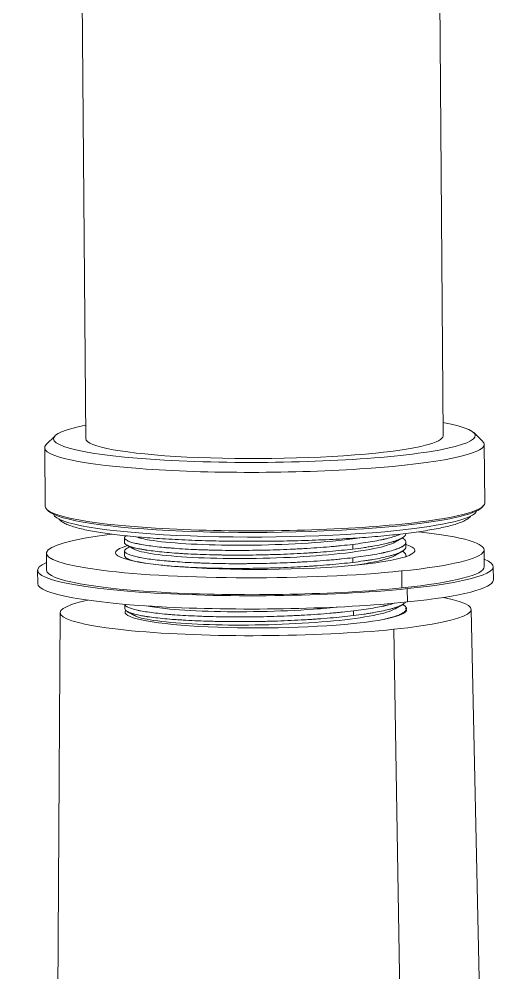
# Model space of a CAD drawing. Extents: x 14045 to 14886, y -16070 to -15429.
# Drawn here: x 14706.5 to 14761.4, y -15853.7 to -15747 of the extents above; entities that cross this region are included whole.
import ezdxf

# ---------------------------------------------------------------- set-up
doc = ezdxf.new("R2010")
doc.units = 0
doc.header["$MEASUREMENT"] = 0
doc.layers.get('0').update_dxf_attribs({"color": 3, "linetype": 'CONTINUOUS'})

msp = doc.modelspace()

# ---------------------------------------------------------------- linework, layer by layer
at = {"linetype": 'Continuous', "lineweight": 18, "extrusion": (-0.007688, 0.992816, 0.119401)}
for p, q in [((14713.39, -15722.43), (14713.94, -15793.91)), ((14753.94, -15793.6), (14753.39, -15722.12)), ((14710.51, -15793.6), (14709.53, -15794.58)), ((14758.37, -15794.21), (14757.37, -15793.24)), ((14713.94, -15793.91), (14713.94, -15793.91)), ((14758.6, -15801.11), (14758.55, -15794.56)), ((14709.35, -15794.94), (14709.4, -15801.49)), ((14709.4, -15801.49), (14709.4, -15801.49)), ((14709.58, -15801.84), (14709.78, -15802.04)), ((14758.23, -15801.66), (14758.43, -15801.47)), ((14718.28, -15805.01), (14718.28, -15805.53)), ((14749.79, -15806.03), (14749.79, -15805.51)), ((14758.56, -15808.26), (14758.54, -15806.37)), ((14709.54, -15806.75), (14709.56, -15808.64)), ((14718.29, -15806.5), (14718.3, -15807.02)), ((14749.8, -15807.12), (14749.8, -15807)), ((14759.57, -15809.74), (14759.56, -15808.25)), ((14708.56, -15808.65), (14708.57, -15810.14)), ((14718.34, -15812.46), (14718.34, -15812.98)), ((14711.1, -15813.39), (14710.65, -15884.88)), ((14758.06, -15857.36), (14757.09, -15813.03))]:
    msp.add_line(p, q, dxfattribs=at)
at = {"linetype": 'Continuous', "lineweight": 13, "extrusion": (-0.007688, 0.992816, 0.119401)}
for p, q in [((14743.84, -15806.28), (14743.84, -15805.75)), ((14743.85, -15807.77), (14743.85, -15807.24)), ((14749.32, -15810.62), (14749.31, -15808.74)), ((14749.96, -15812.2), (14749.94, -15810.71)), ((14743.9, -15813.72), (14743.9, -15813.2)), ((14748.42, -15815.25), (14749.6, -15886.83))]:
    msp.add_line(p, q, dxfattribs=at)
at = {"linetype": 'Continuous', "lineweight": 18}
for centre, major_axis, start_param, end_param in [((14733.94, -15793.76), (-23.6, -0.18), 0, 3.701142), ((14733.94, -15793.76), (-23.6, -0.18), 5.723641, 6.283185), ((14733.94, -15793.76), (-20, -0.15), 2.242462, 3.141644), ((14733.95, -15794.75), (24.6, 0.19), 3.021086, 6.283185), ((14733.94, -15793.76), (-20, -0.15), 0, 2.242462), ((14733.95, -15794.75), (24.6, 0.19), 0, 0.120512), ((14734, -15801.3), (-24.6, -0.19), 2.242462, 3.141644), ((14734, -15801.3), (-24.6, -0.19), 0, 2.242462), ((14734, -15801.5), (24.4, 0.19), 3.262105, 5.384054), ((14734.01, -15802.1), (23.69, 0.18), 5.384054, 6.244556), ((14734, -15801.5), (24.4, 0.19), 5.384054, 6.162678), ((14734.01, -15802.1), (23.69, 0.18), 3.180227, 5.384054), ((14734.04, -15806.56), (-24.5, -0.19), 5.488021, 8.525647), ((14734.04, -15806.56), (-24.5, -0.19), 2.242462, 3.936664), ((14734.04, -15806.56), (16.75, 0.13), 2.738293, 5.384054), ((14734.04, -15806.56), (16.75, 0.13), 5.384054, 6.630481), ((14734.06, -15808.45), (-25.5, -0.2), 2.242462, 3.422621), ((14734.06, -15808.45), (-25.5, -0.2), 6.002212, 8.525647), ((14734.06, -15808.45), (-24.5, -0.19), 2.242462, 3.141595), ((14734.06, -15808.45), (-24.5, -0.19), 0.000003, 2.242462), ((14734.07, -15809.94), (-25.5, -0.2), 0.000003, 2.242462), ((14734.07, -15809.94), (-25.5, -0.2), 2.242462, 3.141595), ((14734.09, -15813.22), (-23, -0.18), 2.242462, 3.66575), ((14734.09, -15813.22), (23, 0.18), 2.617489, 5.384054), ((14734.09, -15813.22), (-15.75, -0.12), 6.186093, 8.525647), ((14734.09, -15813.22), (-15.75, -0.12), 2.242462, 3.245562)]:
    msp.add_ellipse(centre, major_axis=major_axis, ratio=0.119401, start_param=start_param, end_param=end_param, dxfattribs=at)
for points, knots in [([(14710.95, -15802.91), (14711, -15802.97), (14711.14, -15803.11), (14711.42, -15803.31), (14711.84, -15803.52), (14712.4, -15803.73), (14713.07, -15803.93), (14713.83, -15804.11), (14714.68, -15804.28), (14715.61, -15804.44), (14716.63, -15804.58), (14717.74, -15804.72), (14718.92, -15804.84), (14720.18, -15804.96), (14721.5, -15805.06), (14722.88, -15805.15), (14724.32, -15805.22), (14725.8, -15805.29), (14727.33, -15805.34), (14728.89, -15805.38), (14730.47, -15805.4), (14732.07, -15805.41), (14733.68, -15805.41), (14735.29, -15805.39), (14736.9, -15805.36), (14738.49, -15805.32), (14740.06, -15805.26), (14741.6, -15805.2), (14743.1, -15805.11), (14744.56, -15805.02), (14745.96, -15804.91), (14747.31, -15804.8), (14748.59, -15804.67), (14749.8, -15804.53), (14750.93, -15804.38), (14751.99, -15804.22), (14752.95, -15804.06), (14753.83, -15803.88), (14754.61, -15803.7), (14755.3, -15803.51), (14755.89, -15803.31), (14756.4, -15803.08), (14756.78, -15802.85), (14757, -15802.65), (14757.08, -15802.54), (14757.09, -15802.53)], [0, 0, 0, 0, 0.011699, 0.031538, 0.056525, 0.08329, 0.108889, 0.133772, 0.158276, 0.182565, 0.206723, 0.230797, 0.254814, 0.278792, 0.302741, 0.326669, 0.350581, 0.374482, 0.398374, 0.42226, 0.446141, 0.470019, 0.493894, 0.517769, 0.541645, 0.565521, 0.589399, 0.613281, 0.637168, 0.661062, 0.684964, 0.708878, 0.732807, 0.756756, 0.780732, 0.804746, 0.828811, 0.852952, 0.877205, 0.901637, 0.926367, 0.951623, 0.977847, 0.99706, 1, 1, 1, 1]), ([(14743.84, -15805.75), (14743.43, -15805.8), (14743.01, -15805.85), (14742.36, -15805.91), (14742.14, -15805.94), (14741.8, -15805.97), (14741.68, -15805.98), (14741.46, -15806), (14741.34, -15806.01), (14740.77, -15806.06), (14739.83, -15806.13), (14738.86, -15806.19), (14738.11, -15806.24), (14737.86, -15806.25), (14737.48, -15806.27), (14737.36, -15806.28), (14737.1, -15806.29), (14736.97, -15806.29), (14736.34, -15806.32), (14735.83, -15806.34), (14734.81, -15806.38), (14734.29, -15806.39), (14733.27, -15806.41), (14732.75, -15806.42), (14732.17, -15806.42), (14732.11, -15806.42), (14731.98, -15806.42), (14731.79, -15806.43), (14731.34, -15806.43), (14730.96, -15806.43), (14730.2, -15806.43), (14729.71, -15806.42), (14728.73, -15806.41), (14728.25, -15806.4), (14727.66, -15806.38), (14727.54, -15806.38), (14727.31, -15806.37), (14727.19, -15806.37), (14726.84, -15806.35), (14726.61, -15806.35), (14725.93, -15806.32), (14725.5, -15806.3), (14724.65, -15806.25), (14724.25, -15806.22), (14723.66, -15806.18), (14723.46, -15806.16), (14723.18, -15806.14), (14723.04, -15806.13), (14722.9, -15806.12), (14722.81, -15806.11), (14722.77, -15806.1), (14722.36, -15806.07), (14722.02, -15806.03), (14721.38, -15805.95), (14721.08, -15805.91), (14720.52, -15805.83), (14720.27, -15805.79), (14719.97, -15805.73), (14719.91, -15805.72), (14719.8, -15805.7), (14719.74, -15805.68), (14719.58, -15805.65), (14719.48, -15805.63), (14719.2, -15805.55), (14718.87, -15805.46), (14718.63, -15805.35), (14718.49, -15805.27), (14718.45, -15805.25), (14718.4, -15805.21), (14718.39, -15805.2), (14718.36, -15805.18), (14718.36, -15805.17), (14718.35, -15805.16), (14718.29, -15805.09), (14718.27, -15805.03), (14718.29, -15804.93), (14718.32, -15804.87), (14718.39, -15804.81), (14718.4, -15804.8), (14718.42, -15804.79)], [0, 0, 0, 0, 0.04135, 0.04135, 0.062024, 0.062024, 0.072362, 0.072362, 0.082699, 0.082699, 0.124049, 0.165399, 0.165399, 0.186073, 0.186073, 0.196411, 0.196411, 0.206748, 0.206748, 0.248098, 0.248098, 0.289448, 0.289448, 0.330797, 0.330797, 0.335966, 0.335966, 0.341135, 0.351472, 0.372147, 0.372147, 0.413497, 0.413497, 0.454846, 0.454846, 0.465184, 0.465184, 0.475521, 0.475521, 0.496196, 0.496196, 0.537546, 0.537546, 0.578895, 0.578895, 0.59957, 0.59957, 0.609907, 0.615076, 0.615076, 0.620245, 0.620245, 0.661594, 0.661594, 0.702944, 0.702944, 0.744294, 0.744294, 0.754631, 0.754631, 0.764969, 0.764969, 0.785643, 0.785643, 0.826993, 0.868343, 0.868343, 0.889018, 0.889018, 0.899355, 0.899355, 0.904524, 0.904524, 0.909692, 0.951042, 0.951042, 0.992392, 0.992392, 1, 1, 1, 1]), ([(14719.6, -15804.91), (14719.94, -15805.04), (14721.23, -15805.35), (14724.89, -15805.72), (14730.52, -15805.9), (14736.73, -15805.77), (14741.55, -15805.42), (14743.92, -15805.12), (14744.64, -15805.01)], [0, 0, 0, 0, 0.127141, 0.320738, 0.514335, 0.707931, 0.901528, 1, 1, 1, 1]), ([(14743.84, -15806.28), (14744.25, -15806.23), (14744.64, -15806.18), (14745.2, -15806.1), (14745.38, -15806.07), (14745.64, -15806.03), (14745.73, -15806.01), (14745.9, -15805.98), (14745.99, -15805.97), (14746.4, -15805.9), (14747.03, -15805.78), (14747.57, -15805.65), (14747.94, -15805.56), (14748.06, -15805.53), (14748.23, -15805.48), (14748.29, -15805.46), (14748.4, -15805.43), (14748.45, -15805.41), (14748.7, -15805.33), (14748.88, -15805.26), (14749.19, -15805.13), (14749.33, -15805.06), (14749.54, -15804.92), (14749.62, -15804.85), (14749.69, -15804.78), (14749.69, -15804.77), (14749.71, -15804.75), (14749.73, -15804.72), (14749.76, -15804.66), (14749.77, -15804.61), (14749.78, -15804.57), (14749.78, -15804.56), (14749.78, -15804.55)], [0, 0, 0, 0, 0.109349, 0.109349, 0.164024, 0.164024, 0.191361, 0.191361, 0.218699, 0.218699, 0.328048, 0.437397, 0.437397, 0.492072, 0.492072, 0.519409, 0.519409, 0.546747, 0.546747, 0.656096, 0.656096, 0.765445, 0.765445, 0.874795, 0.874795, 0.888463, 0.888463, 0.902132, 0.929469, 0.984144, 0.984144, 1, 1, 1, 1]), ([(14749.18, -15804.6), (14749.13, -15804.63), (14749.08, -15804.65), (14748.87, -15804.74), (14748.51, -15804.87), (14748.06, -15805), (14747.68, -15805.1), (14747.55, -15805.13), (14747.38, -15805.17), (14747.35, -15805.18), (14747.28, -15805.19), (14747.24, -15805.2), (14747.14, -15805.22), (14747.06, -15805.24), (14746.7, -15805.31), (14746.38, -15805.37), (14745.72, -15805.49), (14745.37, -15805.54), (14744.63, -15805.65), (14744.24, -15805.7), (14743.84, -15805.75)], [0, 0, 0, 0, 0.05415, 0.05415, 0.211792, 0.369433, 0.369433, 0.448254, 0.448254, 0.467959, 0.467959, 0.487665, 0.487665, 0.527075, 0.527075, 0.684717, 0.684717, 0.842358, 0.842358, 1, 1, 1, 1]), ([(14749.34, -15805.01), (14749.41, -15805.05), (14749.47, -15805.09), (14749.57, -15805.16), (14749.61, -15805.2), (14749.66, -15805.25), (14749.68, -15805.27), (14749.7, -15805.29), (14749.71, -15805.3), (14749.72, -15805.32), (14749.77, -15805.4), (14749.79, -15805.47), (14749.78, -15805.61), (14749.74, -15805.68), (14749.63, -15805.82), (14749.54, -15805.89), (14749.41, -15805.97), (14749.38, -15805.99), (14749.32, -15806.03), (14749.22, -15806.08), (14749.12, -15806.13), (14748.88, -15806.23), (14748.7, -15806.3), (14748.29, -15806.43), (14748.07, -15806.49), (14747.69, -15806.59), (14747.56, -15806.62), (14747.39, -15806.66), (14747.36, -15806.67), (14747.29, -15806.68), (14747.25, -15806.69), (14747.15, -15806.71), (14747.07, -15806.73), (14746.71, -15806.8), (14746.39, -15806.86), (14745.73, -15806.98), (14745.38, -15807.03), (14744.64, -15807.14), (14744.26, -15807.19), (14743.85, -15807.24)], [0, 0, 0, 0, 0.04984, 0.04984, 0.093029, 0.093029, 0.114624, 0.114624, 0.125421, 0.125421, 0.136218, 0.222597, 0.222597, 0.308975, 0.308975, 0.395353, 0.395353, 0.416947, 0.416947, 0.438542, 0.481731, 0.481731, 0.568109, 0.568109, 0.654487, 0.654487, 0.697676, 0.697676, 0.708474, 0.708474, 0.719271, 0.719271, 0.740866, 0.740866, 0.827244, 0.827244, 0.913622, 0.913622, 1, 1, 1, 1]), ([(14718.28, -15805.53), (14718.29, -15805.58), (14718.3, -15805.63), (14718.38, -15805.72), (14718.45, -15805.78), (14718.57, -15805.84), (14718.59, -15805.85), (14718.65, -15805.88), (14718.68, -15805.89), (14718.77, -15805.93), (14718.83, -15805.96), (14719.05, -15806.03), (14719.21, -15806.08), (14719.59, -15806.18), (14719.8, -15806.22), (14720.16, -15806.29), (14720.28, -15806.31), (14720.48, -15806.35), (14720.58, -15806.36), (14720.68, -15806.38), (14720.75, -15806.39), (14720.78, -15806.39), (14721.1, -15806.44), (14721.4, -15806.48), (14722.04, -15806.56), (14722.38, -15806.59), (14723.1, -15806.66), (14723.47, -15806.69), (14723.97, -15806.73), (14724.07, -15806.73), (14724.27, -15806.75), (14724.37, -15806.76), (14724.68, -15806.78), (14724.89, -15806.79), (14725.53, -15806.82), (14725.96, -15806.85), (14726.86, -15806.88), (14727.32, -15806.9), (14728.03, -15806.92), (14728.27, -15806.92), (14728.63, -15806.93), (14728.76, -15806.93), (14728.94, -15806.94), (14729, -15806.94), (14729.12, -15806.94), (14729.68, -15806.95), (14730.24, -15806.95), (14731.24, -15806.96), (14731.75, -15806.95), (14732.77, -15806.94), (14733.28, -15806.94), (14733.93, -15806.92), (14734.06, -15806.92), (14734.32, -15806.91), (14734.71, -15806.9), (14735.1, -15806.89), (14735.87, -15806.87), (14736.88, -15806.83), (14737.88, -15806.78), (14738.62, -15806.73), (14738.87, -15806.72), (14739.18, -15806.7), (14739.24, -15806.7), (14739.36, -15806.69), (14739.42, -15806.68), (14739.61, -15806.67), (14739.73, -15806.66), (14740.33, -15806.62), (14740.8, -15806.58), (14741.71, -15806.5), (14742.15, -15806.46), (14743.02, -15806.37), (14743.44, -15806.33), (14743.84, -15806.28)], [0, 0, 0, 0, 0.03741, 0.03741, 0.081164, 0.081164, 0.092102, 0.092102, 0.103041, 0.103041, 0.124918, 0.124918, 0.168672, 0.168672, 0.212426, 0.212426, 0.234303, 0.234303, 0.245242, 0.250711, 0.250711, 0.25618, 0.25618, 0.299934, 0.299934, 0.343688, 0.343688, 0.387443, 0.387443, 0.398381, 0.398381, 0.40932, 0.40932, 0.431197, 0.431197, 0.474951, 0.474951, 0.518705, 0.518705, 0.540582, 0.540582, 0.55152, 0.55152, 0.55699, 0.55699, 0.562459, 0.606213, 0.606213, 0.649967, 0.649967, 0.693721, 0.693721, 0.70466, 0.70466, 0.715598, 0.737475, 0.737475, 0.781229, 0.824984, 0.824984, 0.846861, 0.846861, 0.85233, 0.85233, 0.857799, 0.857799, 0.868738, 0.868738, 0.912492, 0.912492, 0.956246, 0.956246, 1, 1, 1, 1]), ([(14743.85, -15807.24), (14743.44, -15807.29), (14743.02, -15807.34), (14742.37, -15807.4), (14742.15, -15807.43), (14741.81, -15807.46), (14741.7, -15807.47), (14741.47, -15807.49), (14741.35, -15807.5), (14740.78, -15807.55), (14740.31, -15807.58), (14739.36, -15807.65), (14738.87, -15807.68), (14738.12, -15807.73), (14737.87, -15807.74), (14737.49, -15807.76), (14737.37, -15807.77), (14737.11, -15807.78), (14736.99, -15807.78), (14736.35, -15807.81), (14735.84, -15807.83), (14734.82, -15807.86), (14734.31, -15807.88), (14733.28, -15807.9), (14732.76, -15807.91), (14732.18, -15807.91), (14732.12, -15807.91), (14731.99, -15807.91), (14731.8, -15807.92), (14731.35, -15807.92), (14730.97, -15807.92), (14730.22, -15807.92), (14729.72, -15807.91), (14728.74, -15807.9), (14728.26, -15807.89), (14727.67, -15807.87), (14727.55, -15807.87), (14727.32, -15807.86), (14727.2, -15807.86), (14726.85, -15807.84), (14726.62, -15807.83), (14725.94, -15807.81), (14725.51, -15807.79), (14724.66, -15807.74), (14724.26, -15807.71), (14723.67, -15807.67), (14723.48, -15807.65), (14723.19, -15807.63), (14723.05, -15807.62), (14722.91, -15807.6), (14722.82, -15807.6), (14722.78, -15807.59), (14722.37, -15807.55), (14722.03, -15807.52), (14721.39, -15807.44), (14721.09, -15807.4), (14720.54, -15807.32), (14720.28, -15807.28), (14719.98, -15807.22), (14719.92, -15807.21), (14719.81, -15807.19), (14719.76, -15807.17), (14719.59, -15807.14), (14719.49, -15807.11), (14719.21, -15807.04), (14719.04, -15806.99), (14718.76, -15806.89), (14718.64, -15806.84), (14718.5, -15806.76), (14718.46, -15806.74), (14718.41, -15806.7), (14718.4, -15806.68), (14718.38, -15806.66), (14718.37, -15806.66), (14718.36, -15806.64), (14718.31, -15806.58), (14718.29, -15806.52), (14718.3, -15806.42), (14718.33, -15806.36), (14718.44, -15806.27), (14718.49, -15806.23), (14718.57, -15806.19)], [0, 0, 0, 0, 0.040395, 0.040395, 0.060593, 0.060593, 0.070691, 0.070691, 0.08079, 0.08079, 0.121185, 0.121185, 0.16158, 0.16158, 0.181778, 0.181778, 0.191877, 0.191877, 0.201975, 0.201975, 0.24237, 0.24237, 0.282765, 0.282765, 0.323161, 0.323161, 0.32821, 0.32821, 0.333259, 0.343358, 0.363556, 0.363556, 0.403951, 0.403951, 0.444346, 0.444346, 0.454444, 0.454444, 0.464543, 0.464543, 0.484741, 0.484741, 0.525136, 0.525136, 0.565531, 0.565531, 0.585728, 0.585728, 0.595827, 0.600877, 0.600877, 0.605926, 0.605926, 0.646321, 0.646321, 0.686716, 0.686716, 0.727111, 0.727111, 0.73721, 0.73721, 0.747309, 0.747309, 0.767506, 0.767506, 0.807901, 0.807901, 0.848296, 0.848296, 0.868494, 0.868494, 0.878593, 0.878593, 0.883642, 0.883642, 0.888691, 0.929086, 0.929086, 0.969482, 0.969482, 1, 1, 1, 1]), ([(14719.38, -15806.29), (14719.47, -15806.34), (14720.04, -15806.58), (14722.19, -15806.98), (14727.03, -15807.32), (14733.01, -15807.37), (14739.16, -15807.13), (14744.47, -15806.6), (14747.39, -15806.01), (14748.32, -15805.63), (14748.53, -15805.51)], [0, 0, 0, 0, 0.035311, 0.18521, 0.33511, 0.485009, 0.634908, 0.784807, 0.934707, 1, 1, 1, 1]), ([(14743.85, -15807.77), (14744.26, -15807.72), (14744.65, -15807.66), (14745.21, -15807.58), (14745.39, -15807.56), (14745.65, -15807.51), (14745.74, -15807.5), (14745.91, -15807.47), (14746, -15807.46), (14746.41, -15807.39), (14746.73, -15807.33), (14747.31, -15807.21), (14747.58, -15807.14), (14747.95, -15807.05), (14748.07, -15807.02), (14748.24, -15806.97), (14748.3, -15806.95), (14748.41, -15806.92), (14748.46, -15806.9), (14748.72, -15806.82), (14748.9, -15806.75), (14749.21, -15806.62), (14749.34, -15806.55), (14749.55, -15806.41), (14749.63, -15806.34), (14749.7, -15806.26), (14749.71, -15806.26), (14749.72, -15806.24), (14749.74, -15806.21), (14749.77, -15806.15), (14749.78, -15806.1), (14749.79, -15806.05), (14749.79, -15806.04), (14749.79, -15806.03)], [0, 0, 0, 0, 0.109349, 0.109349, 0.164024, 0.164024, 0.191361, 0.191361, 0.218699, 0.218699, 0.328048, 0.328048, 0.437398, 0.437398, 0.492072, 0.492072, 0.51941, 0.51941, 0.546747, 0.546747, 0.656096, 0.656096, 0.765446, 0.765446, 0.874795, 0.874795, 0.888464, 0.888464, 0.902132, 0.92947, 0.984144, 0.984144, 1, 1, 1, 1]), ([(14718.3, -15807.02), (14718.3, -15807.07), (14718.32, -15807.12), (14718.4, -15807.21), (14718.46, -15807.27), (14718.58, -15807.33), (14718.61, -15807.34), (14718.66, -15807.37), (14718.69, -15807.38), (14718.78, -15807.42), (14718.84, -15807.45), (14719.06, -15807.52), (14719.22, -15807.57), (14719.6, -15807.67), (14719.82, -15807.71), (14720.17, -15807.78), (14720.29, -15807.8), (14720.49, -15807.84), (14720.55, -15807.85), (14720.61, -15807.86)], [0, 0, 0, 0, 0.152801, 0.152801, 0.331516, 0.331516, 0.376195, 0.376195, 0.420874, 0.420874, 0.510231, 0.510231, 0.688946, 0.688946, 0.867661, 0.867661, 0.957019, 0.957019, 1, 1, 1, 1]), ([(14743.8, -15808.11), (14744.55, -15808.01), (14746.64, -15807.69), (14748.02, -15807.29), (14748.53, -15807.01), (14748.54, -15807)], [0, 0, 0, 0, 0.32092, 0.976658, 1, 1, 1, 1]), ([(14749.36, -15806.51), (14749.43, -15806.54), (14749.49, -15806.58), (14749.58, -15806.65), (14749.62, -15806.69), (14749.68, -15806.74), (14749.69, -15806.75), (14749.71, -15806.78), (14749.72, -15806.79), (14749.73, -15806.81), (14749.78, -15806.88), (14749.8, -15806.96), (14749.79, -15807.06), (14749.78, -15807.1), (14749.77, -15807.13)], [0, 0, 0, 0, 0.185709, 0.185709, 0.350345, 0.350345, 0.432663, 0.432663, 0.473822, 0.473822, 0.514981, 0.844254, 0.844254, 1, 1, 1, 1]), ([(14722.4, -15808.08), (14722.51, -15808.09), (14722.63, -15808.1), (14723.11, -15808.15), (14723.49, -15808.18), (14723.98, -15808.22), (14724.08, -15808.22), (14724.28, -15808.24), (14724.38, -15808.25), (14724.69, -15808.27), (14724.9, -15808.28), (14725.54, -15808.31), (14726.41, -15808.36), (14727.33, -15808.39), (14728.04, -15808.41), (14728.28, -15808.41), (14728.65, -15808.42), (14728.77, -15808.42), (14728.95, -15808.43), (14729.01, -15808.43), (14729.14, -15808.43), (14729.69, -15808.44), (14730.25, -15808.44), (14731.26, -15808.44), (14731.76, -15808.44), (14732.78, -15808.43), (14733.29, -15808.43), (14733.94, -15808.41), (14734.07, -15808.41), (14734.33, -15808.4), (14734.72, -15808.39), (14735.11, -15808.38), (14735.88, -15808.36), (14736.39, -15808.34), (14737.39, -15808.29), (14737.89, -15808.27), (14738.64, -15808.22), (14738.88, -15808.21), (14739.19, -15808.19), (14739.25, -15808.18), (14739.37, -15808.18), (14739.43, -15808.17), (14739.62, -15808.16), (14739.74, -15808.15), (14740.34, -15808.11), (14740.81, -15808.07), (14741.72, -15807.99), (14742.16, -15807.95), (14743.03, -15807.86), (14743.45, -15807.82), (14743.85, -15807.77)], [0, 0, 0, 0, 0.021845, 0.021845, 0.087056, 0.087056, 0.103358, 0.103358, 0.119661, 0.119661, 0.152266, 0.152266, 0.217476, 0.282687, 0.282687, 0.315292, 0.315292, 0.331594, 0.331594, 0.339746, 0.339746, 0.347897, 0.413107, 0.413107, 0.478318, 0.478318, 0.543528, 0.543528, 0.55983, 0.55983, 0.576133, 0.608738, 0.608738, 0.673948, 0.673948, 0.739159, 0.739159, 0.771764, 0.771764, 0.779915, 0.779915, 0.788067, 0.788067, 0.804369, 0.804369, 0.869579, 0.869579, 0.93479, 0.93479, 1, 1, 1, 1]), ([(14743.9, -15813.2), (14743.49, -15813.25), (14743.07, -15813.29), (14742.41, -15813.36), (14742.19, -15813.38), (14741.86, -15813.41), (14741.74, -15813.42), (14741.51, -15813.44), (14741.4, -15813.45), (14740.83, -15813.5), (14740.36, -15813.54), (14739.4, -15813.61), (14738.91, -15813.64), (14738.17, -15813.68), (14737.92, -15813.7), (14737.54, -15813.72), (14737.41, -15813.72), (14737.16, -15813.73), (14737.03, -15813.74), (14736.4, -15813.77), (14735.89, -15813.79), (14734.86, -15813.82), (14734.35, -15813.83), (14733.32, -15813.86), (14732.81, -15813.86), (14732.23, -15813.87), (14732.16, -15813.87), (14732.04, -15813.87), (14731.84, -15813.87), (14731.4, -15813.87), (14731.02, -15813.87), (14730.26, -15813.87), (14729.77, -15813.87), (14728.79, -15813.85), (14728.31, -15813.84), (14727.72, -15813.83), (14727.6, -15813.82), (14727.36, -15813.82), (14727.25, -15813.81), (14726.9, -15813.8), (14726.67, -15813.79), (14725.99, -15813.76), (14725.55, -15813.74), (14724.71, -15813.7), (14724.3, -15813.67), (14723.71, -15813.63), (14723.52, -15813.61), (14723.24, -15813.59), (14723.1, -15813.57), (14722.96, -15813.56), (14722.87, -15813.55), (14722.82, -15813.55), (14722.42, -15813.51), (14722.08, -15813.47), (14721.44, -15813.4), (14721.14, -15813.36), (14720.58, -15813.28), (14720.32, -15813.23), (14720.03, -15813.18), (14719.97, -15813.17), (14719.86, -15813.14), (14719.8, -15813.13), (14719.64, -15813.09), (14719.54, -15813.07), (14719.25, -15813), (14719.09, -15812.95), (14718.81, -15812.85), (14718.69, -15812.8), (14718.55, -15812.72), (14718.51, -15812.69), (14718.46, -15812.66), (14718.44, -15812.64), (14718.42, -15812.62), (14718.42, -15812.62), (14718.4, -15812.6), (14718.36, -15812.55), (14718.34, -15812.5), (14718.34, -15812.45)], [0, 0, 0, 0, 0.043791, 0.043791, 0.065686, 0.065686, 0.076633, 0.076633, 0.087581, 0.087581, 0.131372, 0.131372, 0.175162, 0.175162, 0.197057, 0.197057, 0.208005, 0.208005, 0.218953, 0.218953, 0.262743, 0.262743, 0.306534, 0.306534, 0.350324, 0.350324, 0.355798, 0.355798, 0.361272, 0.372219, 0.394115, 0.394115, 0.437905, 0.437905, 0.481696, 0.481696, 0.492643, 0.492643, 0.503591, 0.503591, 0.525486, 0.525486, 0.569277, 0.569277, 0.613067, 0.613067, 0.634962, 0.634962, 0.64591, 0.651384, 0.651384, 0.656858, 0.656858, 0.700648, 0.700648, 0.744439, 0.744439, 0.788229, 0.788229, 0.799177, 0.799177, 0.810124, 0.810124, 0.83202, 0.83202, 0.87581, 0.87581, 0.919601, 0.919601, 0.941496, 0.941496, 0.952443, 0.952443, 0.957917, 0.957917, 0.963391, 1, 1, 1, 1]), ([(14720.7, -15812.63), (14721.27, -15812.74), (14723.12, -15813.01), (14727.46, -15813.29), (14733.48, -15813.32), (14738.66, -15813.1), (14741.43, -15812.85), (14742.33, -15812.76)], [0, 0, 0, 0, 0.152247, 0.392155, 0.632063, 0.871971, 1, 1, 1, 1]), ([(14743.9, -15813.72), (14744.31, -15813.67), (14744.7, -15813.62), (14745.25, -15813.54), (14745.44, -15813.51), (14745.7, -15813.47), (14745.79, -15813.46), (14745.96, -15813.43), (14746.04, -15813.41), (14746.46, -15813.34), (14746.77, -15813.28), (14747.36, -15813.16), (14747.63, -15813.1), (14748, -15813.01), (14748.12, -15812.97), (14748.29, -15812.92), (14748.35, -15812.91), (14748.45, -15812.87), (14748.51, -15812.86), (14748.76, -15812.78), (14748.94, -15812.71), (14749.25, -15812.57), (14749.38, -15812.51), (14749.6, -15812.37), (14749.68, -15812.3), (14749.74, -15812.23), (14749.74, -15812.22), (14749.75, -15812.22)], [0, 0, 0, 0, 0.124216, 0.124216, 0.186324, 0.186324, 0.217378, 0.217378, 0.248432, 0.248432, 0.372648, 0.372648, 0.496864, 0.496864, 0.558971, 0.558971, 0.590025, 0.590025, 0.621079, 0.621079, 0.745295, 0.745295, 0.869511, 0.869511, 0.993727, 0.993727, 1, 1, 1, 1]), ([(14748.48, -15812.34), (14748.29, -15812.4), (14748.09, -15812.46), (14747.74, -15812.54), (14747.61, -15812.58), (14747.44, -15812.61), (14747.4, -15812.62), (14747.33, -15812.64), (14747.3, -15812.65), (14747.19, -15812.67), (14747.12, -15812.68), (14746.75, -15812.76), (14746.44, -15812.82), (14745.78, -15812.93), (14745.43, -15812.99), (14744.69, -15813.09), (14744.3, -15813.15), (14743.9, -15813.2)], [0, 0, 0, 0, 0.183424, 0.183424, 0.285496, 0.285496, 0.311014, 0.311014, 0.336532, 0.336532, 0.387568, 0.387568, 0.591712, 0.591712, 0.795856, 0.795856, 1, 1, 1, 1]), ([(14749.4, -15812.46), (14749.47, -15812.5), (14749.53, -15812.54), (14749.63, -15812.61), (14749.67, -15812.64), (14749.72, -15812.69), (14749.74, -15812.71), (14749.76, -15812.74), (14749.77, -15812.75), (14749.78, -15812.76), (14749.83, -15812.84), (14749.85, -15812.92), (14749.83, -15813.06), (14749.8, -15813.13), (14749.69, -15813.26), (14749.6, -15813.33), (14749.47, -15813.42), (14749.44, -15813.44), (14749.38, -15813.47), (14749.28, -15813.52), (14749.17, -15813.57), (14748.94, -15813.68), (14748.58, -15813.81), (14748.13, -15813.94), (14747.75, -15814.03), (14747.62, -15814.06), (14747.45, -15814.1), (14747.42, -15814.11), (14747.39, -15814.12)], [0, 0, 0, 0, 0.069938, 0.069938, 0.130966, 0.130966, 0.161479, 0.161479, 0.176736, 0.176736, 0.191993, 0.314049, 0.314049, 0.436104, 0.436104, 0.558159, 0.558159, 0.588673, 0.588673, 0.619187, 0.680215, 0.680215, 0.80227, 0.924326, 0.924326, 0.985353, 0.985353, 1, 1, 1, 1]), ([(14718.34, -15812.98), (14718.34, -15813.03), (14718.36, -15813.07), (14718.44, -15813.17), (14718.51, -15813.22), (14718.63, -15813.29), (14718.65, -15813.3), (14718.71, -15813.33), (14718.73, -15813.34), (14718.82, -15813.38), (14718.89, -15813.4), (14719.1, -15813.48), (14719.27, -15813.53), (14719.65, -15813.62), (14719.86, -15813.67), (14720.22, -15813.74), (14720.34, -15813.76), (14720.53, -15813.79), (14720.63, -15813.81), (14720.74, -15813.83), (14720.81, -15813.84), (14720.84, -15813.84), (14721.16, -15813.89), (14721.46, -15813.93), (14722.1, -15814), (14722.44, -15814.04), (14723.16, -15814.11), (14723.53, -15814.14), (14724.03, -15814.17), (14724.13, -15814.18), (14724.33, -15814.2), (14724.43, -15814.2), (14724.74, -15814.22), (14724.95, -15814.23), (14725.59, -15814.27), (14726.46, -15814.31), (14727.38, -15814.34), (14728.09, -15814.36), (14728.33, -15814.37), (14728.69, -15814.38), (14728.81, -15814.38), (14729, -15814.38), (14729.06, -15814.38), (14729.18, -15814.39), (14729.24, -15814.39), (14729.8, -15814.4), (14730.3, -15814.4), (14731.3, -15814.4), (14731.81, -15814.4), (14732.83, -15814.39), (14733.34, -15814.38), (14733.99, -15814.37), (14734.12, -15814.37), (14734.38, -15814.36), (14734.77, -15814.35), (14735.15, -15814.34), (14735.92, -15814.31), (14736.43, -15814.29), (14737.44, -15814.25), (14737.94, -15814.22), (14738.68, -15814.18), (14738.93, -15814.16), (14739.24, -15814.15), (14739.3, -15814.14), (14739.42, -15814.13), (14739.48, -15814.13), (14739.66, -15814.12), (14739.78, -15814.11), (14740.39, -15814.07), (14740.85, -15814.03), (14741.77, -15813.95), (14742.21, -15813.91), (14743.07, -15813.82), (14743.49, -15813.77), (14743.9, -15813.72)], [0, 0, 0, 0, 0.03741, 0.03741, 0.081164, 0.081164, 0.092102, 0.092102, 0.103041, 0.103041, 0.124918, 0.124918, 0.168672, 0.168672, 0.212426, 0.212426, 0.234303, 0.234303, 0.245242, 0.250711, 0.250711, 0.25618, 0.25618, 0.299934, 0.299934, 0.343688, 0.343688, 0.387443, 0.387443, 0.398381, 0.398381, 0.40932, 0.40932, 0.431197, 0.431197, 0.474951, 0.518705, 0.518705, 0.540582, 0.540582, 0.55152, 0.55152, 0.55699, 0.55699, 0.562459, 0.562459, 0.606213, 0.606213, 0.649967, 0.649967, 0.693721, 0.693721, 0.70466, 0.70466, 0.715598, 0.737475, 0.737475, 0.781229, 0.781229, 0.824984, 0.824984, 0.846861, 0.846861, 0.85233, 0.85233, 0.857799, 0.857799, 0.868738, 0.868738, 0.912492, 0.912492, 0.956246, 0.956246, 1, 1, 1, 1]), ([(14719.44, -15813.73), (14719.7, -15813.88), (14720.82, -15814.21), (14724.32, -15814.62), (14729.81, -15814.83), (14736, -15814.74), (14741.88, -15814.36), (14746.43, -15813.74), (14748.13, -15813.22), (14748.59, -15812.96)], [0, 0, 0, 0, 0.105775, 0.255653, 0.40553, 0.555408, 0.705286, 0.855163, 1, 1, 1, 1])]:
    msp.add_open_spline(points, degree=3, knots=knots, dxfattribs=at)
for points in [[(14748.53, -15805.51), (14748.94, -15805.28), (14749.35, -15805.04)], [(14718.55, -15805.83), (14718.96, -15806.06), (14719.38, -15806.29)], [(14718.88, -15806.01), (14718.72, -15806.1), (14718.56, -15806.19)], [(14718.56, -15807.32), (14718.75, -15807.42), (14718.93, -15807.52)], [(14718.89, -15807.5), (14718.88, -15807.5), (14718.87, -15807.51)], [(14748.54, -15807), (14748.96, -15806.76), (14749.37, -15806.53)], [(14748.59, -15812.96), (14749, -15812.72), (14749.41, -15812.49)], [(14718.6, -15813.28), (14719.02, -15813.5), (14719.44, -15813.73)]]:
    msp.add_open_spline(points, degree=2, dxfattribs=at)

doc.saveas('drawing.dxf')
